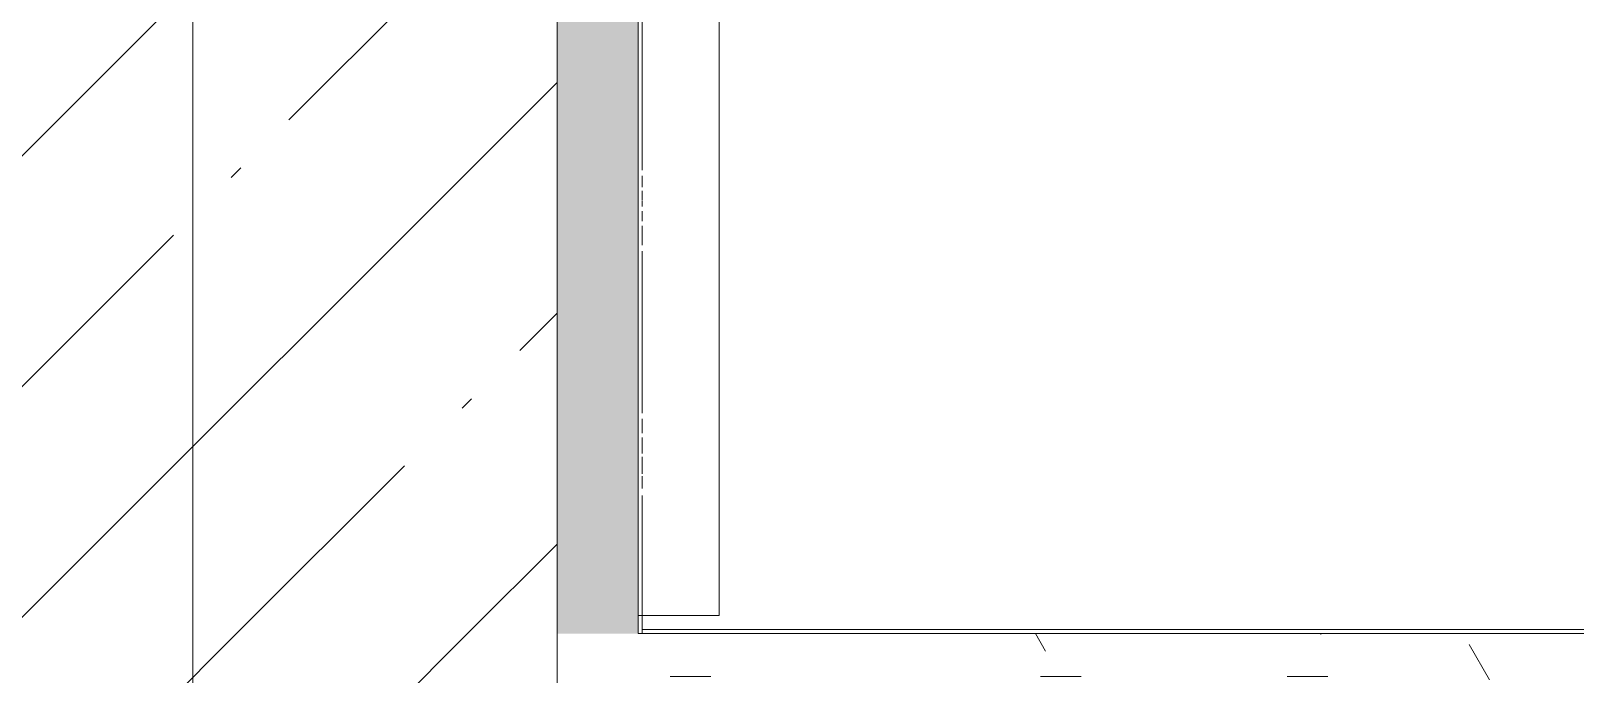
# Model space of a CAD drawing. Header units: millimetres. Extents: x 1322 to 199238, y -8553 to 29000.
# Drawn here: x 25138.7 to 25520.1, y 17740 to 17898.9 of the extents above; entities that cross this region are included whole.
import ezdxf

# ---------------------------------------------------------------- set-up
doc = ezdxf.new("R2010")
doc.units = ezdxf.units.MM
doc.linetypes.add('Осевая', pattern=[3175, 635, -476.25, 1587.5, -476.25])
for name, color, linetype, lineweight in [('A-WALL', 7, 'Continuous', 9), ('I-WALL', 7, 'Continuous', 9), ('Оси-2', 7, 'Осевая', 9)]:
    doc.layers.add(name, color=color, linetype=linetype, lineweight=lineweight)
for name, color, linetype, lineweight, true_color in [('A-WALL-1', 7, 'Continuous', 9, 0x3c3c3c), ('A-WALL-FNSH-1', 7, 'Continuous', 9, 0x3c3c3c), ('I-FURN-1', 7, 'Continuous', 9, 0xf0f0f0)]:
    doc.layers.add(name, color=color, linetype=linetype, lineweight=lineweight, true_color=true_color)
pattern_1 = [(45, (-75531.33, 0), (-57.024626, 57.024626), []), (45, (-75474.3, 0), (-57.024626, 57.024626), [100.806, -20.161, 3.353, -16.808])]
pattern_2 = [(0, (-75531.326, 0), (121.92, 30.48), [10.058, -81.382, 10.058, -81.382, -487.68]), (0, (-75531.326, 0), (121.92, 30.48), [-182.88, 10.058, -172.822, 10.058, -81.382, -213.36]), (0, (-75531.326, 0), (121.92, 30.48), [-457.2, 10.058, -50.902, 10.058, -142.342]), (120, (-75485.606, 15.24), (-87.356454, 90.345817), [10.058, -81.382, 10.058, -81.382, -487.68]), (120, (-75485.606, 15.24), (-87.356454, 90.345817), [-182.88, 10.058, -172.822, 10.058, -81.382, -213.36]), (120, (-75485.606, 15.24), (-87.356454, 90.345817), [-457.2, 10.058, -50.902, 10.058, -142.342]), (240, (-75470.366, 76.2), (-34.563546, -120.825817), [10.058, -81.382, 10.058, -81.382, -487.68]), (240, (-75470.366, 76.2), (-34.563546, -120.825817), [-182.88, 10.058, -172.822, 10.058, -81.382, -213.36]), (240, (-75470.366, 76.2), (-34.563546, -120.825817), [-457.2, 10.058, -50.902, 10.058, -142.342])]

# ---------------------------------------------------------------- blocks, each defined once
blk = doc.blocks.new('Бизиборд лего - бизиборд 1_21б-32328682-План размещения напольных электротехнических лючков и розеток 1 этажа в осях 23_1-33')
at = {"layer": 'I-FURN-1'}
for p, q in [((1500, 20), (1000, 20)), ((1356.16, 20), (1390, 20)), ((1390, 20), (1410, 20)), ((1410, 20), (1390, 20)), ((1390, 20), (1410, 20)), ((1400, 20), (1390, 20)), ((1390, 20), (1410, 20)), ((1410, 20), (1390, 20)), ((1390, 20), (1410, 20)), ((1410, 20), (1390, 20)), ((1390, 20), (1410, 20)), ((1410, 20), (1390, 20)), ((1390, 20), (1410, 20)), ((1400, 20), (1390, 20)), ((1390, 20), (1409.66, 20)), ((1392.93, 20), (1390, 20)), ((1390, 20), (1391.34, 20)), ((1400, 20), (1390, 20)), ((1390, 20), (1410, 20)), ((1410, 20), (1390, 20)), ((1390, 20), (1391.34, 20)), ((1395, 20), (1390, 20)), ((1390, 20), (1410, 20)), ((1410, 20), (1390, 20)), ((1390, 20), (1402.59, 20)), ((1407.07, 20), (1390, 20)), ((1390, 20), (1410, 20)), ((1410, 20), (1390, 20)), ((1390, 20), (1410, 20)), ((1410, 20), (1390, 20)), ((1390, 20), (1410, 20)), ((1410, 20), (1390, 20)), ((1390, 20), (1410, 20)), ((1410, 20), (1390, 20)), ((1390, 20), (1410, 20)), ((1410, 20), (1390, 20)), ((1390, 20), (1410, 20)), ((1410, 20), (1390, 20)), ((1390, 20), (1392.93, 20)), ((1410, 20), (1390, 20)), ((1390, 20), (1410, 20)), ((1410, 20), (1390, 20)), ((1390, 20), (1395, 20)), ((1410, 20), (1390, 20)), ((1390, 20), (1410, 20)), ((1410, 20), (1390, 20)), ((1390, 20), (1410, 20)), ((1410, 20), (1390, 20)), ((1390, 20), (1410, 20)), ((1397.41, 20), (1390, 20)), ((1390, 20), (1410, 20)), ((1410, 20), (1390, 20)), ((1390, 20), (1410, 20)), ((1410, 20), (1390, 20)), ((1390, 20), (1410, 20)), ((1410, 20), (1390, 20)), ((1391.34, 20), (1394.22, 20)), ((1391.34, 20), (1410, 20)), ((1391.34, 20), (1410, 20)), ((1410, 20), (1392.93, 20)), ((1392.93, 20), (1410, 20)), ((1395, 20), (1398.98, 20)), ((1410, 20), (1395, 20)), ((1395, 20), (1410, 20)), ((1405, 20), (1397.41, 20)), ((1400, 20), (1402.59, 20)), ((1402.59, 20), (1400, 20)), ((1410, 20), (1400, 20)), ((1410, 20), (1400, 20)), ((1405, 20), (1402.59, 20)), ((1402.59, 20), (1410, 20)), ((1403.74, 20), (1408.49, 20)), ((1407.07, 20), (1405, 20)), ((1408.66, 20), (1405, 20)), ((1408.66, 20), (1407.07, 20)), ((1410, 20), (1407.07, 20)), ((1409.66, 20), (1408.66, 20)), ((1410, 20), (1408.66, 20)), ((1410, 20), (1409.66, 20)), ((1409.66, 20), (1410, 20)), ((1410, 20), (1450, 20)), ((1450, 20), (1451.3, 20)), ((1451.3, 20), (1450, 20)), ((1450, 20), (1451.3, 20)), ((1451.3, 20), (1450, 20)), ((1450, 20), (1451.3, 20)), ((1451.3, 20), (1450, 20)), ((1450, 20), (1451.3, 20)), ((1451.3, 20), (1450, 20)), ((1450, 20), (1451.3, 20)), ((1451.3, 20), (1450, 20)), ((1450, 20), (1451.3, 20)), ((1451.3, 20), (1450, 20)), ((1450, 20), (1451.3, 20)), ((1451.3, 20), (1450, 20)), ((1450, 20), (1451.3, 20)), ((1451.3, 20), (1450, 20)), ((1450, 20), (1451.3, 20)), ((1451.3, 20), (1450, 20)), ((1450, 20), (1451.3, 20)), ((1451.3, 20), (1450, 20)), ((1450, 20), (1451.3, 20)), ((1451.3, 20), (1450, 20)), ((1450, 20), (1451.3, 20)), ((1451.3, 20), (1450, 20)), ((1450, 20), (1451.3, 20)), ((1451.3, 20), (1450, 20)), ((1450, 20), (1451.3, 20)), ((1451.3, 20), (1450, 20)), ((1450, 20), (1451.3, 20)), ((1451.3, 20), (1450, 20)), ((1450, 20), (1451.3, 20)), ((1451.3, 20), (1450, 20)), ((1450, 20), (1451.3, 20)), ((1450.34, 20), (1450, 20)), ((1450, 20), (1451.3, 20)), ((1451.3, 20), (1450, 20)), ((1450, 20), (1451.3, 20)), ((1451.3, 20), (1450, 20)), ((1450, 20), (1451.3, 20)), ((1451.3, 20), (1450, 20)), ((1450, 20), (1451.3, 20)), ((1451.3, 20), (1450, 20)), ((1450, 20), (1451.3, 20)), ((1451.3, 20), (1450, 20)), ((1450, 20), (1451.3, 20)), ((1451.3, 20), (1450, 20)), ((1450, 20), (1451.3, 20)), ((1451.3, 20), (1450, 20)), ((1450, 20), (1451.3, 20)), ((1450.34, 20), (1450, 20)), ((1450, 20), (1451.3, 20)), ((1451.3, 20), (1450, 20)), ((1450, 20), (1470, 20)), ((1470, 20), (1450, 20)), ((1451.3, 20), (1450.34, 20)), ((1451.3, 20), (1450.34, 20)), ((1451.3, 20), (1451.34, 20)), ((1451.34, 20), (1451.3, 20)), ((1451.3, 20), (1451.34, 20)), ((1451.34, 20), (1451.3, 20)), ((1451.3, 20), (1451.34, 20)), ((1451.34, 20), (1451.3, 20)), ((1451.3, 20), (1451.34, 20)), ((1451.34, 20), (1451.3, 20)), ((1451.3, 20), (1451.34, 20)), ((1451.34, 20), (1451.3, 20)), ((1451.3, 20), (1451.34, 20)), ((1451.34, 20), (1451.3, 20)), ((1451.3, 20), (1451.34, 20)), ((1451.34, 20), (1451.3, 20)), ((1451.3, 20), (1451.34, 20)), ((1451.34, 20), (1451.3, 20)), ((1451.3, 20), (1451.34, 20)), ((1451.34, 20), (1451.3, 20)), ((1451.3, 20), (1451.34, 20)), ((1451.34, 20), (1451.3, 20)), ((1451.3, 20), (1451.34, 20)), ((1451.34, 20), (1451.3, 20)), ((1451.3, 20), (1451.34, 20)), ((1451.34, 20), (1451.3, 20)), ((1451.3, 20), (1451.34, 20)), ((1451.34, 20), (1451.3, 20)), ((1451.3, 20), (1451.34, 20)), ((1451.34, 20), (1451.3, 20)), ((1451.3, 20), (1451.34, 20)), ((1451.34, 20), (1451.3, 20)), ((1451.3, 20), (1451.34, 20)), ((1451.34, 20), (1451.3, 20)), ((1451.3, 20), (1451.34, 20)), ((1451.34, 20), (1451.3, 20)), ((1451.3, 20), (1451.34, 20)), ((1451.34, 20), (1451.3, 20)), ((1451.3, 20), (1451.34, 20)), ((1451.34, 20), (1451.3, 20)), ((1451.3, 20), (1451.34, 20)), ((1451.34, 20), (1451.3, 20)), ((1451.3, 20), (1451.34, 20)), ((1451.34, 20), (1451.3, 20)), ((1451.3, 20), (1451.34, 20)), ((1451.34, 20), (1451.3, 20)), ((1451.3, 20), (1451.34, 20)), ((1451.34, 20), (1451.3, 20)), ((1451.3, 20), (1451.34, 20)), ((1451.34, 20), (1451.3, 20)), ((1451.3, 20), (1451.34, 20)), ((1451.34, 20), (1451.3, 20)), ((1451.3, 20), (1451.34, 20)), ((1451.34, 20), (1451.3, 20)), ((1451.34, 20), (1455, 20)), ((1451.34, 20), (1470, 20)), ((1470, 20), (1451.34, 20)), ((1451.34, 20), (1470, 20)), ((1470, 20), (1451.34, 20)), ((1451.34, 20), (1470, 20)), ((1470, 20), (1451.34, 20)), ((1451.34, 20), (1470, 20)), ((1470, 20), (1451.34, 20)), ((1451.34, 20), (1470, 20)), ((1465, 20), (1451.34, 20)), ((1451.34, 20), (1470, 20)), ((1470, 20), (1451.34, 20)), ((1451.34, 20), (1455, 20)), ((1470, 20), (1451.34, 20)), ((1451.34, 20), (1470, 20)), ((1470, 20), (1451.34, 20)), ((1451.34, 20), (1470, 20)), ((1470, 20), (1451.34, 20)), ((1451.34, 20), (1460, 20)), ((1465, 20), (1451.34, 20)), ((1451.34, 20), (1470, 20)), ((1470, 20), (1451.34, 20)), ((1451.34, 20), (1470, 20)), ((1470, 20), (1451.34, 20)), ((1451.34, 20), (1470, 20)), ((1470, 20), (1451.34, 20)), ((1451.34, 20), (1470, 20)), ((1470, 20), (1451.34, 20)), ((1451.34, 20), (1470, 20)), ((1470, 20), (1451.34, 20)), ((1451.34, 20), (1462.59, 20)), ((1457.41, 20), (1451.34, 20)), ((1451.34, 20), (1470, 20)), ((1460, 20), (1451.34, 20)), ((1451.34, 20), (1470, 20)), ((1470, 20), (1451.34, 20)), ((1451.34, 20), (1470, 20)), ((1470, 20), (1451.34, 20)), ((1451.34, 20), (1470, 20)), ((1470, 20), (1451.34, 20)), ((1451.34, 20), (1470, 20)), ((1470, 20), (1451.34, 20)), ((1451.34, 20), (1460, 20)), ((1452.93, 20), (1451.34, 20)), ((1451.34, 20), (1470, 20)), ((1470, 20), (1451.34, 20)), ((1451.34, 20), (1470, 20)), ((1468.66, 20), (1451.34, 20)), ((1451.34, 20), (1470, 20)), ((1470, 20), (1451.34, 20)), ((1451.34, 20), (1470, 20)), ((1470, 20), (1451.34, 20)), ((1470, 20), (1452.93, 20)), ((1455, 20), (1470, 20)), ((1456.07, 20), (1460, 20)), ((1462.59, 20), (1457.41, 20)), ((1460, 20), (1470, 20)), ((1465, 20), (1460, 20)), ((1460, 20), (1470, 20)), ((1460.83, 20), (1465, 20)), ((1462.59, 20), (1469.66, 20)), ((1465, 20), (1462.59, 20)), ((1470, 20), (1465, 20)), ((1467.07, 20), (1465, 20)), ((1470, 20), (1465, 20)), ((1470, 20), (1465, 20)), ((1465.59, 20), (1468.66, 20)), ((1469.66, 20), (1467.07, 20)), ((1470, 20), (1468.66, 20)), ((1470, 20), (1469.66, 20)), ((1469.66, 20), (1470, 20)), ((1470.34, 20), (1500, 20)), ((1500, 0), (1500, 20)), ((1500, 20), (1500, 0)), ((1000, 0), (1500, 0)), ((1390, 0), (1350, 0)), ((1397.41, 0), (1390, 0)), ((1390, 0), (1397.41, 0)), ((1392.93, 0), (1390, 0)), ((1390, 0), (1410, 0)), ((1410, 0), (1390, 0)), ((1390, 0), (1410, 0)), ((1407.07, 0), (1390, 0)), ((1390, 0), (1410, 0)), ((1410, 0), (1390, 0)), ((1390, 0), (1410, 0)), ((1410, 0), (1390, 0)), ((1390, 0), (1410, 0)), ((1410, 0), (1390, 0)), ((1390, 0), (1410, 0)), ((1410, 0), (1390, 0)), ((1390, 0), (1402.59, 0)), ((1410, 0), (1390, 0)), ((1390, 0), (1392.93, 0)), ((1392.93, 0), (1390, 0)), ((1390, 0), (1410, 0)), ((1410, 0), (1390, 0)), ((1390, 0), (1410, 0)), ((1410, 0), (1390, 0)), ((1390, 0), (1410, 0)), ((1390.34, 0), (1390, 0)), ((1390, 0), (1410, 0)), ((1392.93, 0), (1390, 0)), ((1390, 0), (1392.93, 0)), ((1410, 0), (1390, 0)), ((1390, 0), (1410, 0)), ((1410, 0), (1390, 0)), ((1390, 0), (1410, 0)), ((1397.41, 0), (1390.34, 0)), ((1394.22, 0), (1391.34, 0)), ((1400, 0), (1392.93, 0)), ((1392.93, 0), (1410, 0)), ((1395, 0), (1392.93, 0)), ((1410, 0), (1392.93, 0)), ((1392.93, 0), (1395, 0)), ((1398.98, 0), (1395, 0)), ((1397.41, 0), (1395, 0)), ((1395, 0), (1400, 0)), ((1407.07, 0), (1397.41, 0)), ((1397.41, 0), (1407.07, 0)), ((1409.66, 0), (1397.41, 0)), ((1402.59, 0), (1397.41, 0)), ((1402.59, 0), (1400, 0)), ((1409.66, 0), (1400, 0)), ((1400, 0), (1410, 0)), ((1402.59, 0), (1410, 0)), ((1405, 0), (1402.59, 0)), ((1408.49, 0), (1403.74, 0)), ((1410, 0), (1405, 0)), ((1410, 0), (1407.07, 0)), ((1407.07, 0), (1410, 0)), ((1410, 0), (1407.07, 0)), ((1410, 0), (1409.66, 0)), ((1410, 0), (1409.66, 0)), ((1450, 0), (1410, 0)), ((1451.3, 0), (1450, 0)), ((1450, 0), (1451.3, 0)), ((1451.3, 0), (1450, 0)), ((1450, 0), (1451.3, 0)), ((1451.3, 0), (1450, 0)), ((1450, 0), (1451.3, 0)), ((1451.3, 0), (1450, 0)), ((1450, 0), (1451.3, 0)), ((1451.3, 0), (1450, 0)), ((1450, 0), (1451.3, 0)), ((1451.3, 0), (1450, 0)), ((1450, 0), (1451.3, 0)), ((1451.3, 0), (1450, 0)), ((1450, 0), (1451.3, 0)), ((1451.3, 0), (1450, 0)), ((1450, 0), (1451.3, 0)), ((1451.3, 0), (1450, 0)), ((1450, 0), (1451.3, 0)), ((1450.34, 0), (1450, 0)), ((1450, 0), (1450.34, 0)), ((1451.3, 0), (1450, 0)), ((1450, 0), (1451.3, 0)), ((1451.3, 0), (1450, 0)), ((1450, 0), (1451.3, 0)), ((1451.3, 0), (1450, 0)), ((1450, 0), (1451.3, 0)), ((1451.3, 0), (1450, 0)), ((1450, 0), (1451.3, 0)), ((1451.3, 0), (1450, 0)), ((1450, 0), (1451.3, 0)), ((1470, 0), (1450, 0)), ((1450, 0), (1470, 0)), ((1451.3, 0), (1450.34, 0)), ((1450.34, 0), (1451.3, 0)), ((1451.34, 0), (1451.3, 0)), ((1451.3, 0), (1451.34, 0)), ((1451.34, 0), (1451.3, 0)), ((1451.3, 0), (1451.34, 0)), ((1451.34, 0), (1451.3, 0)), ((1451.3, 0), (1451.34, 0)), ((1451.34, 0), (1451.3, 0)), ((1451.3, 0), (1451.34, 0)), ((1451.34, 0), (1451.3, 0)), ((1451.3, 0), (1451.34, 0)), ((1451.34, 0), (1451.3, 0)), ((1451.3, 0), (1451.34, 0)), ((1451.34, 0), (1451.3, 0)), ((1451.3, 0), (1451.34, 0)), ((1451.34, 0), (1451.3, 0)), ((1451.3, 0), (1451.34, 0)), ((1451.34, 0), (1451.3, 0)), ((1451.3, 0), (1451.34, 0)), ((1451.34, 0), (1451.3, 0)), ((1451.3, 0), (1451.34, 0)), ((1451.34, 0), (1451.3, 0)), ((1451.3, 0), (1451.34, 0)), ((1451.34, 0), (1451.3, 0)), ((1451.3, 0), (1451.34, 0)), ((1451.34, 0), (1451.3, 0)), ((1451.3, 0), (1451.34, 0)), ((1451.34, 0), (1451.3, 0)), ((1451.3, 0), (1451.34, 0)), ((1451.34, 0), (1451.3, 0)), ((1451.3, 0), (1451.34, 0)), ((1455, 0), (1451.34, 0)), ((1452.93, 0), (1451.34, 0)), ((1451.34, 0), (1470, 0)), ((1469.66, 0), (1451.34, 0)), ((1451.34, 0), (1470, 0)), ((1457.41, 0), (1451.34, 0)), ((1451.34, 0), (1470, 0)), ((1470, 0), (1451.34, 0)), ((1451.34, 0), (1470, 0)), ((1470, 0), (1451.34, 0)), ((1451.34, 0), (1470, 0)), ((1470, 0), (1451.34, 0)), ((1451.34, 0), (1470, 0)), ((1470, 0), (1451.34, 0)), ((1451.34, 0), (1470, 0)), ((1470, 0), (1451.34, 0)), ((1451.34, 0), (1470, 0)), ((1452.93, 0), (1451.34, 0)), ((1451.34, 0), (1469.66, 0)), ((1452.93, 0), (1451.34, 0)), ((1451.34, 0), (1455, 0)), ((1470, 0), (1451.34, 0)), ((1451.34, 0), (1470, 0)), ((1470, 0), (1451.34, 0)), ((1451.34, 0), (1470, 0)), ((1452.93, 0), (1451.34, 0)), ((1451.34, 0), (1470, 0)), ((1452.93, 0), (1451.34, 0)), ((1451.34, 0), (1455, 0)), ((1470, 0), (1451.34, 0)), ((1451.34, 0), (1470, 0)), ((1470, 0), (1452.93, 0)), ((1470, 0), (1452.93, 0)), ((1470, 0), (1452.93, 0)), ((1462.59, 0), (1452.93, 0)), ((1462.59, 0), (1452.93, 0)), ((1455, 0), (1457.41, 0)), ((1455, 0), (1467.07, 0)), ((1460, 0), (1456.07, 0)), ((1470, 0), (1457.41, 0)), ((1457.41, 0), (1462.59, 0)), ((1465, 0), (1460.83, 0)), ((1462.59, 0), (1465, 0)), ((1465, 0), (1462.59, 0)), ((1470, 0), (1462.59, 0)), ((1465, 0), (1467.07, 0)), ((1470, 0), (1465, 0)), ((1468.66, 0), (1465.59, 0)), ((1467.07, 0), (1468.66, 0)), ((1467.07, 0), (1468.66, 0)), ((1468.66, 0), (1469.66, 0)), ((1468.66, 0), (1469.66, 0)), ((1470, 0), (1469.66, 0)), ((1469.66, 0), (1470, 0)), ((1469.66, 0), (1470, 0)), ((1469.66, 0), (1470, 0)), ((1500, 0), (1470.34, 0)), ((1491.49, 0), (1500, 0)), ((1500, 0), (1491.49, 0))]:
    blk.add_line(p, q, dxfattribs=at)

msp = doc.modelspace()

# ---------------------------------------------------------------- hatches: boundary and pattern name
at = {"layer": 'I-WALL'}
h = msp.add_hatch(dxfattribs=at)
h.set_pattern_fill('FP_2', color=256, style=0, pattern_type=2)
h.set_pattern_definition(pattern_1)
h.paths.add_polyline_path([(25141.41, 17750), (25268.67, 17750), (25268.67, 21400), (25048.67, 21400), (25048.67, 17750)])
h = msp.add_hatch(dxfattribs=at)
h.set_pattern_fill('FP_31', color=256, style=0, pattern_type=2)
h.set_pattern_definition(pattern_2)
h.paths.add_polyline_path([(25288.67, 17750), (25288.67, 20791.5), (25268.67, 20791.5), (25268.67, 17750)])
h = msp.add_hatch(dxfattribs=at)
h.set_pattern_fill('FP_2', color=256, style=0, pattern_type=2)
h.set_pattern_definition(pattern_1)
h.paths.add_polyline_path([(24576.67, 17530), (25268.67, 17530), (25268.67, 17750), (19268.67, 17750), (19268.67, 17530), (23188.67, 17530)])
h = msp.add_hatch(dxfattribs=at)
h.set_pattern_fill('FP_31', color=256, style=0, pattern_type=2)
h.set_pattern_definition(pattern_2)
h.paths.add_polyline_path([(25268.67, 17730), (25866.67, 17730), (25866.67, 17750), (25268.67, 17750)])

# ---------------------------------------------------------------- linework, layer by layer
at = {"layer": 'A-WALL'}
for p, q in [((25288.67, 17864.5), (25288.67, 17904.5)), ((25288.67, 17860.28), (25288.67, 17863.16)), ((25288.67, 17855.52), (25288.67, 17859.5)), ((25288.67, 17851.91), (25288.67, 17854.5)), ((25288.67, 17846.01), (25288.67, 17850.76)), ((25288.67, 17804.5), (25288.67, 17844.5)), ((25288.67, 17799.5), (25288.67, 17803.16)), ((25288.67, 17794.5), (25288.67, 17798.43)), ((25288.67, 17789.5), (25288.67, 17793.67)), ((25288.67, 17785.84), (25288.67, 17788.91)), ((25288.67, 17750), (25288.67, 17784.16)), ((25288.67, 17750), (25886.67, 17750)), ((25289.67, 17751), (25289.67, 17750))]:
    msp.add_line(p, q, dxfattribs=at)
at = {"layer": 'A-WALL-1'}
msp.add_line((25268.67, 17530), (25268.67, 21400), dxfattribs=at)
at = {"layer": 'A-WALL-FNSH-1'}
for p, q in [((25289.67, 17864.48), (25289.67, 17904.5)), ((25289.67, 17861.57), (25289.67, 17863.08)), ((25289.67, 17860.28), (25289.67, 17861.47)), ((25289.67, 17857.09), (25289.67, 17859.38)), ((25289.67, 17855.52), (25289.67, 17856.96)), ((25289.67, 17851.91), (25289.67, 17854.37)), ((25289.67, 17849.5), (25289.67, 17850.76)), ((25289.67, 17847.43), (25289.67, 17849.4)), ((25289.67, 17846.01), (25289.67, 17847.35)), ((25289.67, 17804.48), (25289.67, 17844.5)), ((25289.67, 17801.57), (25289.67, 17803.08)), ((25289.67, 17799.5), (25289.67, 17801.47)), ((25289.67, 17797.09), (25289.67, 17798.43)), ((25289.67, 17794.5), (25289.67, 17796.96)), ((25289.67, 17791.91), (25289.67, 17793.67)), ((25289.67, 17789.5), (25289.67, 17791.79)), ((25289.67, 17787.43), (25289.67, 17788.91)), ((25289.67, 17785.84), (25289.67, 17787.35)), ((25289.67, 17751), (25289.67, 17784.16)), ((25887.67, 17751), (25289.67, 17751))]:
    msp.add_line(p, q, dxfattribs=at)
at = {"layer": 'Оси-2'}
msp.add_line((25178.67, 593.74), (25178.67, 19528.29), dxfattribs=at)

# ---------------------------------------------------------------- block references
at = {"layer": 'I-FURN-1', "rotation": 270.0000000000001}
msp.add_blockref('Бизиборд лего - бизиборд 1_21б-32328682-План размещения напольных электротехнических лючков и розеток 1 этажа в осях 23_1-33', (25288.67, 19254.5), dxfattribs=at)

doc.saveas('drawing.dxf')
